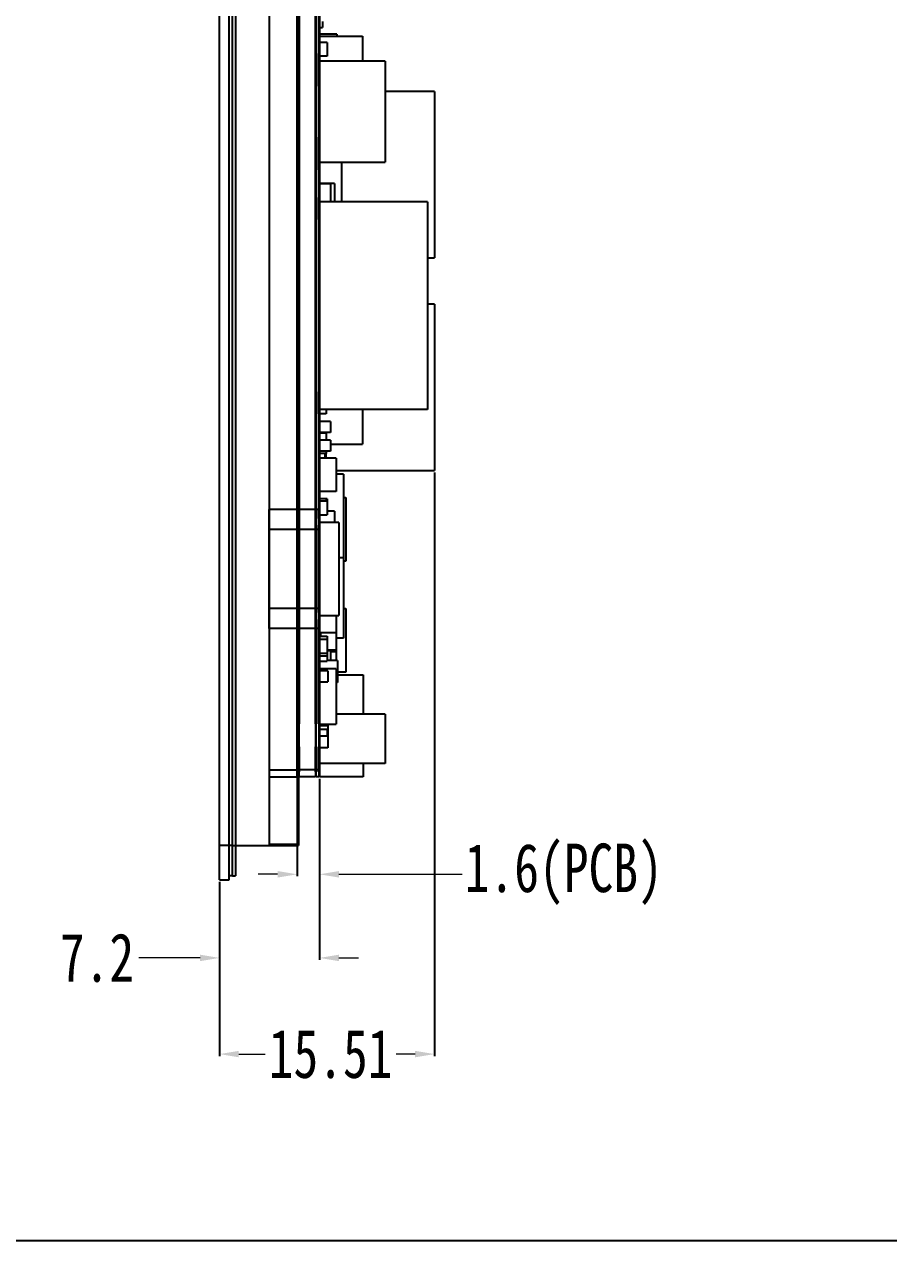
# Model space of a CAD drawing. Header units: millimetres. Extents: x 884 to 1160, y 193 to 343.
# Drawn here: x 1010.5 to 1072.9, y 193.1 to 280.9 of the extents above; entities that cross this region are included whole.
import ezdxf

# ---------------------------------------------------------------- set-up
doc = ezdxf.new("R2010")
doc.units = ezdxf.units.MM
doc.layers.add('dim', color=4, linetype='Continuous')
doc.layers.add('图层0000', color=7, linetype='Continuous', lineweight=25)
doc.styles.add('STYLE1', font='', dxfattribs={"width": 0.9})
doc.styles.add('宋体', font='', dxfattribs={"width": 0.75})
doc.styles.get('STYLE1').set_extended_font_data('KaiTi_GB2312')
doc.styles.get('宋体').set_extended_font_data('SimSun')
doc.dimstyles.new('STANDARD$0', dxfattribs={"dimtxt": 1.5, "dimasz": 1.5, "dimexe": 0.25, "dimexo": 0.5, "dimgap": 0.4, "dimtad": 1, "dimzin": 9, "dimdsep": 46, "dimtxsty": 'STYLE1', "dimcen": 1.5, "dimclrd": 256, "dimclre": 256, "dimclrt": 256, "dimadec": 0, "dimazin": 0, "dimtfac": 1, "dimtmove": 0, "dimatfit": 3, "dimfxl": 0, "dimtolj": 1, "dimtzin": 0, "dimlwd": 5, "dimlwe": 5, "dimarcsym": 0})

# ---------------------------------------------------------------- blocks, each defined once
blk = doc.blocks.new('*D16')
at = {"layer": 'Defpoints', "color": 0}
for p in [(1040.095, 248.696), (1024.582, 219.156), (1040.095, 206.587)]:
    blk.add_point(p, dxfattribs=at)
at = {"layer": 'dim', "color": 3, "lineweight": -2}
for p, q in [((1040.095, 248.556), (1040.095, 206.447)), ((1024.582, 219.016), (1024.582, 206.447))]:
    blk.add_line(p, q, dxfattribs=at)
at = {"layer": 'dim', "color": 3, "lineweight": 18}
for p, q in [((1025.982, 206.587), (1027.877, 206.587)), ((1038.695, 206.587), (1037.331, 206.587))]:
    blk.add_line(p, q, dxfattribs=at)
at = {"layer": 'dim', "color": 3}
for points in [[(1025.982, 206.82), (1025.982, 206.353), (1024.582, 206.587)], [(1038.695, 206.353), (1038.695, 206.82), (1040.095, 206.587)]]:
    blk.add_solid(points, dxfattribs=at)
at = {"layer": 'dim', "color": 3, "insert": (1032.604, 206.587), "char_height": 1.96, "attachment_point": 5, "style": '宋体'}
blk.add_mtext('{\\H1.785714x;15.51}', dxfattribs=at)
blk = doc.blocks.new('*D17')
at = {"layer": 'Defpoints', "color": 0}
for p in [(1030.182, 226.596), (1031.808, 226.596), (1031.808, 219.56)]:
    blk.add_point(p, dxfattribs=at)
at = {"layer": 'dim', "color": 3, "lineweight": -2}
for p, q in [((1030.182, 226.456), (1030.182, 219.42)), ((1031.808, 226.456), (1031.808, 219.42))]:
    blk.add_line(p, q, dxfattribs=at)
at = {"layer": 'dim', "color": 3, "lineweight": 18}
for p, q in [((1028.782, 219.56), (1027.382, 219.56)), ((1033.208, 219.56), (1042.103, 219.56))]:
    blk.add_line(p, q, dxfattribs=at)
at = {"layer": 'dim', "color": 3}
for points in [[(1028.782, 219.327), (1028.782, 219.793), (1030.182, 219.56)], [(1033.208, 219.793), (1033.208, 219.327), (1031.808, 219.56)]]:
    blk.add_solid(points, dxfattribs=at)
at = {"layer": 'dim', "color": 3, "insert": (1049.425, 219.56), "char_height": 1.96, "attachment_point": 5, "style": '宋体'}
blk.add_mtext('{\\H1.785714x;1.6(PCB)}', dxfattribs=at)
blk = doc.blocks.new('*D19')
at = {"layer": 'Defpoints', "color": 0}
for p in [(1031.808, 226.596), (1024.582, 219.156), (1024.582, 213.526)]:
    blk.add_point(p, dxfattribs=at)
at = {"layer": 'dim', "color": 3, "lineweight": -2}
for p, q in [((1031.808, 226.456), (1031.808, 213.386)), ((1024.582, 219.016), (1024.582, 213.386))]:
    blk.add_line(p, q, dxfattribs=at)
at = {"layer": 'dim', "color": 3, "lineweight": 18}
for p, q in [((1023.182, 213.526), (1018.767, 213.526)), ((1033.208, 213.526), (1034.608, 213.526))]:
    blk.add_line(p, q, dxfattribs=at)
at = {"layer": 'dim', "color": 3}
for points in [[(1023.182, 213.293), (1023.182, 213.759), (1024.582, 213.526)], [(1033.208, 213.759), (1033.208, 213.293), (1031.808, 213.526)]]:
    blk.add_solid(points, dxfattribs=at)
at = {"layer": 'dim', "color": 3, "insert": (1015.749, 213.526), "char_height": 1.96, "attachment_point": 5, "style": '宋体'}
blk.add_mtext('{\\H1.785714x;7.2}', dxfattribs=at)

msp = doc.modelspace()

# ---------------------------------------------------------------- linework, layer by layer
for q in [(1025.532, 311.296), (1025.282, 219.456)]:
    msp.add_line((1025.532, 219.456), q)
msp.add_lwpolyline([(883.859, 343.356), (1159.772, 343.356), (1159.772, 193.122), (883.859, 193.122)], close=True)
at = {"layer": '图层0000', "color": 7, "linetype": 'Continuous', "lineweight": 25}
for p, q in [((1024.582, 221.656), (1024.582, 309.096)), ((1025.282, 221.656), (1025.282, 309.096)), ((1025.732, 309.096), (1025.732, 221.656)), ((1028.182, 304.596), (1028.182, 221.646)), ((1028.182, 304.096), (1028.182, 245.896)), ((1030.182, 245.896), (1030.182, 304.096)), ((1030.182, 304.096), (1030.182, 245.896)), ((1030.195, 304.096), (1030.195, 245.896)), ((1030.234, 245.896), (1030.234, 304.096)), ((1030.294, 304.096), (1030.294, 245.896)), ((1030.324, 245.896), (1030.324, 304.096)), ((1031.524, 304.096), (1031.524, 245.896)), ((1031.554, 245.896), (1031.554, 304.096)), ((1031.754, 304.096), (1031.754, 245.896)), ((1031.795, 245.896), (1031.795, 304.096)), ((1031.808, 304.096), (1031.808, 245.896)), ((1030.195, 245.896), (1030.195, 300.77)), ((1030.234, 300.77), (1030.234, 245.896)), ((1030.294, 245.896), (1030.294, 300.77)), ((1030.324, 300.77), (1030.324, 245.896)), ((1031.524, 245.896), (1031.524, 300.77)), ((1031.554, 300.77), (1031.554, 245.896)), ((1032.025, 281.102), (1032.025, 280.678)), ((1031.795, 280.678), (1032.025, 280.678)), ((1033.045, 280.196), (1031.795, 280.196)), ((1031.795, 280.046), (1034.895, 280.046)), ((1033.045, 280.196), (1033.045, 280.046)), ((1034.895, 280.046), (1034.895, 278.246)), ((1032.355, 279.596), (1031.795, 279.596)), ((1032.355, 279.596), (1032.355, 278.596)), ((1031.754, 276.446), (1031.754, 278.796)), ((1031.795, 278.796), (1031.754, 278.796)), ((1031.795, 278.796), (1031.795, 276.446)), ((1032.355, 278.596), (1031.795, 278.596)), ((1036.545, 278.246), (1031.795, 278.246)), ((1036.545, 278.246), (1036.545, 270.946)), ((1031.795, 276.446), (1031.754, 276.446)), ((1040.095, 276.046), (1036.545, 276.046)), ((1040.095, 276.046), (1040.095, 264.046)), ((1031.754, 270.396), (1031.754, 272.746)), ((1031.795, 272.746), (1031.754, 272.746)), ((1031.795, 272.746), (1031.795, 270.396)), ((1031.795, 270.396), (1031.754, 270.396)), ((1031.795, 270.946), (1036.545, 270.946)), ((1033.395, 270.946), (1033.395, 268.096)), ((1032.895, 269.421), (1031.795, 269.421)), ((1032.595, 269.396), (1031.795, 269.396)), ((1032.595, 269.396), (1032.595, 268.096)), ((1032.895, 269.421), (1032.895, 268.096)), ((1031.754, 266.806), (1031.754, 268.406)), ((1031.795, 268.406), (1031.754, 268.406)), ((1031.795, 268.406), (1031.795, 266.806)), ((1039.595, 268.096), (1031.795, 268.096)), ((1039.595, 268.096), (1039.595, 253.096)), ((1031.795, 266.806), (1031.754, 266.806)), ((1039.595, 264.046), (1040.095, 264.046)), ((1040.095, 260.696), (1039.595, 260.696)), ((1040.095, 260.696), (1040.095, 248.696)), ((1031.754, 252.786), (1031.754, 254.386)), ((1031.795, 254.386), (1031.754, 254.386)), ((1031.795, 254.386), (1031.795, 252.786)), ((1039.595, 253.096), (1031.795, 253.096)), ((1032.295, 252.796), (1031.795, 252.796)), ((1032.295, 253.096), (1032.295, 252.796)), ((1034.895, 253.096), (1034.895, 250.596)), ((1031.795, 252.786), (1031.754, 252.786)), ((1032.595, 252.246), (1031.795, 252.246)), ((1032.595, 252.246), (1032.595, 251.446)), ((1032.595, 251.446), (1031.795, 251.446)), ((1032.295, 251.396), (1031.795, 251.396)), ((1032.295, 251.396), (1032.295, 250.896)), ((1032.595, 250.896), (1031.795, 250.896)), ((1032.595, 250.896), (1032.595, 250.096)), ((1032.595, 250.596), (1034.895, 250.596)), ((1032.595, 250.096), (1031.795, 250.096)), ((1032.295, 249.926), (1031.795, 249.926)), ((1032.995, 249.596), (1031.795, 249.596)), ((1032.182, 249.926), (1032.182, 249.596)), ((1032.282, 249.596), (1032.282, 249.926)), ((1032.295, 250.096), (1032.295, 249.926)), ((1032.995, 249.596), (1032.995, 247.196)), ((1032.995, 248.696), (1040.095, 248.696)), ((1033.545, 248.426), (1032.995, 248.426)), ((1033.545, 248.426), (1033.545, 242.426)), ((1032.995, 247.196), (1031.795, 247.196)), ((1033.545, 246.746), (1033.695, 246.746)), ((1033.695, 246.746), (1033.695, 242.146)), ((1028.182, 244.446), (1028.182, 245.896)), ((1030.182, 245.896), (1028.182, 245.896)), ((1030.182, 244.446), (1030.182, 245.896)), ((1030.195, 245.896), (1030.182, 245.896)), ((1030.182, 244.446), (1030.182, 245.896)), ((1030.195, 244.496), (1030.195, 245.896)), ((1030.234, 245.896), (1030.195, 245.896)), ((1030.195, 245.896), (1030.195, 244.446)), ((1030.234, 244.446), (1030.234, 245.896)), ((1030.294, 245.896), (1030.234, 245.896)), ((1030.234, 245.896), (1030.234, 244.496)), ((1030.294, 244.496), (1030.294, 245.896)), ((1030.324, 245.896), (1030.294, 245.896)), ((1030.294, 245.896), (1030.294, 244.446)), ((1030.324, 244.446), (1030.324, 245.896)), ((1031.524, 245.896), (1030.324, 245.896)), ((1030.324, 245.896), (1030.324, 244.496)), ((1031.524, 244.496), (1031.524, 245.896)), ((1031.554, 245.896), (1031.524, 245.896)), ((1031.524, 245.896), (1031.524, 244.446)), ((1031.554, 244.446), (1031.554, 245.896)), ((1031.754, 245.896), (1031.554, 245.896)), ((1031.554, 245.896), (1031.554, 244.496)), ((1031.754, 245.247), (1031.754, 245.896)), ((1031.795, 245.896), (1031.754, 245.896)), ((1031.754, 245.896), (1031.754, 244.446)), ((1032.295, 246.646), (1031.795, 246.646)), ((1032.355, 246.496), (1031.795, 246.496)), ((1031.795, 244.471), (1031.795, 245.896)), ((1031.808, 245.896), (1031.795, 245.896)), ((1031.795, 245.896), (1031.795, 245.247)), ((1031.808, 245.896), (1031.808, 244.446)), ((1032.295, 246.646), (1032.295, 246.496)), ((1032.355, 246.646), (1032.295, 246.646)), ((1032.355, 246.646), (1032.355, 246.496)), ((1032.355, 246.496), (1032.355, 245.496)), ((1032.895, 245.771), (1032.355, 245.771)), ((1032.895, 245.771), (1032.895, 244.946)), ((1031.795, 245.247), (1031.754, 245.247)), ((1031.754, 245.217), (1031.795, 245.217)), ((1031.795, 245.196), (1031.754, 245.196)), ((1031.808, 245.496), (1032.355, 245.496)), ((1033.195, 244.946), (1031.808, 244.946)), ((1033.195, 244.946), (1033.195, 238.246)), ((1028.182, 238.746), (1028.182, 244.446)), ((1030.182, 244.446), (1028.182, 244.446)), ((1030.182, 238.746), (1030.182, 244.446)), ((1030.195, 244.446), (1030.182, 244.446)), ((1030.182, 238.746), (1030.182, 244.446)), ((1030.195, 238.696), (1030.195, 244.496)), ((1030.234, 244.496), (1030.195, 244.496)), ((1030.195, 244.446), (1030.195, 238.746)), ((1030.234, 244.496), (1030.234, 238.696)), ((1030.234, 238.746), (1030.234, 244.446)), ((1030.294, 244.446), (1030.234, 244.446)), ((1030.294, 238.696), (1030.294, 244.496)), ((1030.324, 244.496), (1030.294, 244.496)), ((1030.294, 244.446), (1030.294, 238.746)), ((1030.324, 244.496), (1030.324, 238.696)), ((1030.324, 238.746), (1030.324, 244.446)), ((1031.524, 244.446), (1030.324, 244.446)), ((1031.524, 238.696), (1031.524, 244.496)), ((1031.554, 244.496), (1031.524, 244.496)), ((1031.524, 244.446), (1031.524, 238.746)), ((1031.554, 244.496), (1031.554, 238.696)), ((1031.554, 238.746), (1031.554, 244.446)), ((1031.754, 244.446), (1031.554, 244.446)), ((1031.795, 244.746), (1031.754, 244.746)), ((1031.754, 244.619), (1031.754, 244.746)), ((1031.795, 244.746), (1031.754, 244.746)), ((1031.754, 238.573), (1031.754, 244.619)), ((1031.795, 244.619), (1031.754, 244.619)), ((1031.795, 244.619), (1031.754, 244.619)), ((1031.754, 244.446), (1031.754, 238.746)), ((1031.795, 244.746), (1031.795, 244.619)), ((1031.795, 244.619), (1031.795, 238.573)), ((1031.795, 238.721), (1031.795, 244.471)), ((1031.808, 244.446), (1031.795, 244.446)), ((1031.808, 244.446), (1031.808, 238.746)), ((1033.195, 242.426), (1033.545, 242.426)), ((1033.545, 242.426), (1033.545, 236.596)), ((1033.695, 242.146), (1033.545, 242.146)), ((1028.182, 237.296), (1028.182, 238.746)), ((1030.182, 238.746), (1028.182, 238.746)), ((1030.182, 237.296), (1030.182, 238.746)), ((1030.195, 238.746), (1030.182, 238.746)), ((1030.182, 237.296), (1030.182, 238.746)), ((1030.195, 238.746), (1030.195, 237.296)), ((1030.195, 237.296), (1030.195, 238.696)), ((1030.234, 238.696), (1030.195, 238.696)), ((1030.234, 237.296), (1030.234, 238.746)), ((1030.294, 238.746), (1030.234, 238.746)), ((1030.234, 238.696), (1030.234, 237.296)), ((1030.294, 238.746), (1030.294, 237.296)), ((1030.294, 237.296), (1030.294, 238.696)), ((1030.324, 238.696), (1030.294, 238.696)), ((1030.324, 237.296), (1030.324, 238.746)), ((1031.524, 238.746), (1030.324, 238.746)), ((1030.324, 238.696), (1030.324, 237.296)), ((1031.524, 238.746), (1031.524, 237.296)), ((1031.524, 237.296), (1031.524, 238.696)), ((1031.554, 238.696), (1031.524, 238.696)), ((1031.554, 237.296), (1031.554, 238.746)), ((1031.754, 238.746), (1031.554, 238.746)), ((1031.554, 238.696), (1031.554, 237.296)), ((1031.754, 238.746), (1031.754, 237.296)), ((1031.754, 238.446), (1031.754, 238.573)), ((1031.795, 238.573), (1031.754, 238.573)), ((1031.795, 238.573), (1031.754, 238.573)), ((1031.795, 238.446), (1031.754, 238.446)), ((1031.795, 238.446), (1031.754, 238.446)), ((1031.795, 237.996), (1031.754, 237.996)), ((1031.754, 237.975), (1031.795, 237.975)), ((1031.754, 237.296), (1031.754, 237.946)), ((1031.795, 237.946), (1031.754, 237.946)), ((1031.808, 238.746), (1031.795, 238.746)), ((1031.795, 237.296), (1031.795, 238.721)), ((1031.795, 238.573), (1031.795, 238.446)), ((1031.795, 237.946), (1031.795, 237.296)), ((1031.808, 238.746), (1031.808, 237.296)), ((1031.808, 238.246), (1033.195, 238.246)), ((1032.995, 238.246), (1032.995, 236.996)), ((1033.545, 238.746), (1033.695, 238.746)), ((1033.695, 238.746), (1033.695, 234.146)), ((1030.182, 237.296), (1028.182, 237.296)), ((1028.182, 237.296), (1028.182, 227.096)), ((1030.182, 227.096), (1030.182, 237.296)), ((1030.195, 237.296), (1030.182, 237.296)), ((1030.182, 237.296), (1030.182, 227.096)), ((1030.195, 230.422), (1030.195, 237.296)), ((1030.234, 237.296), (1030.195, 237.296)), ((1030.195, 237.296), (1030.195, 227.096)), ((1030.234, 227.096), (1030.234, 237.296)), ((1030.294, 237.296), (1030.234, 237.296)), ((1030.234, 237.296), (1030.234, 230.422)), ((1030.294, 230.422), (1030.294, 237.296)), ((1030.324, 237.296), (1030.294, 237.296)), ((1030.294, 237.296), (1030.294, 227.096)), ((1030.324, 227.096), (1030.324, 237.296)), ((1031.524, 237.296), (1030.324, 237.296)), ((1030.324, 237.296), (1030.324, 230.422)), ((1031.524, 230.422), (1031.524, 237.296)), ((1031.554, 237.296), (1031.524, 237.296)), ((1031.524, 237.296), (1031.524, 227.096)), ((1031.554, 227.096), (1031.554, 237.296)), ((1031.754, 237.296), (1031.554, 237.296)), ((1031.554, 237.296), (1031.554, 230.422)), ((1031.754, 230.422), (1031.754, 237.296)), ((1031.795, 237.296), (1031.754, 237.296)), ((1031.754, 237.296), (1031.754, 227.096)), ((1031.795, 227.096), (1031.795, 237.296)), ((1031.808, 237.296), (1031.795, 237.296)), ((1031.795, 237.296), (1031.795, 230.422)), ((1031.808, 237.296), (1031.808, 227.096)), ((1032.995, 236.996), (1031.808, 236.996)), ((1031.895, 236.746), (1031.895, 236.996)), ((1032.995, 236.996), (1032.995, 235.735)), ((1031.795, 236.746), (1032.355, 236.746)), ((1032.355, 236.516), (1031.795, 236.516)), ((1032.355, 236.746), (1032.355, 236.516)), ((1032.355, 236.516), (1032.355, 235.516)), ((1033.545, 236.596), (1032.995, 236.596)), ((1031.795, 235.516), (1032.355, 235.516)), ((1032.355, 235.296), (1031.795, 235.296)), ((1032.995, 235.735), (1032.355, 235.735)), ((1032.595, 235.696), (1032.355, 235.696)), ((1032.355, 235.516), (1032.355, 235.296)), ((1032.355, 235.296), (1032.355, 234.951)), ((1032.595, 235.696), (1032.595, 234.996)), ((1032.595, 235.646), (1032.995, 235.646)), ((1032.995, 235.735), (1032.995, 235.646)), ((1032.995, 235.646), (1032.995, 234.996)), ((1031.795, 234.951), (1032.355, 234.951)), ((1032.995, 234.386), (1031.795, 234.386)), ((1033.095, 234.996), (1032.355, 234.996)), ((1032.995, 234.386), (1032.995, 230.386)), ((1033.095, 234.996), (1033.095, 233.396)), ((1032.395, 234.246), (1031.795, 234.246)), ((1032.395, 234.246), (1032.395, 233.446)), ((1033.695, 234.146), (1033.095, 234.146)), ((1033.095, 233.946), (1034.955, 233.946)), ((1034.955, 233.946), (1034.955, 231.126)), ((1031.795, 233.446), (1032.395, 233.446)), ((1033.095, 233.396), (1032.995, 233.396)), ((1036.545, 231.126), (1032.995, 231.126)), ((1036.545, 231.126), (1036.545, 227.556)), ((1030.234, 230.422), (1030.195, 230.422)), ((1030.195, 230.321), (1030.234, 230.321)), ((1030.324, 230.422), (1030.294, 230.422)), ((1030.294, 230.321), (1030.324, 230.321)), ((1031.554, 230.422), (1031.524, 230.422)), ((1031.524, 230.321), (1031.554, 230.321)), ((1031.795, 230.422), (1031.754, 230.422)), ((1031.754, 230.321), (1031.795, 230.321)), ((1031.795, 230.386), (1032.995, 230.386)), ((1031.795, 230.296), (1032.395, 230.296)), ((1031.795, 230.036), (1032.355, 230.036)), ((1032.355, 230.386), (1032.355, 230.296)), ((1032.355, 230.036), (1032.355, 229.536)), ((1032.395, 230.296), (1032.395, 228.696)), ((1032.355, 229.536), (1031.795, 229.536)), ((1030.195, 228.872), (1030.234, 228.872)), ((1030.195, 227.096), (1030.195, 228.77)), ((1030.234, 228.77), (1030.195, 228.77)), ((1030.234, 228.77), (1030.234, 227.096)), ((1030.294, 228.872), (1030.324, 228.872)), ((1030.294, 227.096), (1030.294, 228.77)), ((1030.324, 228.77), (1030.294, 228.77)), ((1030.324, 228.77), (1030.324, 227.096)), ((1031.524, 228.872), (1031.554, 228.872)), ((1031.524, 227.096), (1031.524, 228.77)), ((1031.554, 228.77), (1031.524, 228.77)), ((1031.554, 228.77), (1031.554, 227.096)), ((1031.754, 228.872), (1031.795, 228.872)), ((1031.754, 227.096), (1031.754, 228.77)), ((1031.795, 228.77), (1031.754, 228.77)), ((1031.795, 228.77), (1031.795, 227.096)), ((1032.395, 228.696), (1031.795, 228.696)), ((1036.545, 227.556), (1031.795, 227.556)), ((1034.955, 227.556), (1034.955, 226.596)), ((1028.182, 227.096), (1028.182, 226.596)), ((1028.182, 227.096), (1030.182, 227.096)), ((1028.182, 226.596), (1030.182, 226.596)), ((1030.182, 226.596), (1030.182, 227.096)), ((1030.182, 227.096), (1030.182, 226.596)), ((1030.195, 227.096), (1030.182, 227.096)), ((1030.195, 226.596), (1030.182, 226.596)), ((1030.182, 226.596), (1030.182, 221.746)), ((1030.195, 226.946), (1030.195, 227.096)), ((1030.195, 227.096), (1030.195, 226.596)), ((1030.234, 227.096), (1030.195, 227.096)), ((1030.234, 226.946), (1030.195, 226.946)), ((1030.234, 226.596), (1030.234, 227.096)), ((1030.234, 227.096), (1030.234, 226.946)), ((1030.294, 227.096), (1030.234, 227.096)), ((1030.294, 226.596), (1030.234, 226.596)), ((1030.282, 226.596), (1030.282, 221.646)), ((1030.294, 226.946), (1030.294, 227.096)), ((1030.294, 227.096), (1030.294, 226.596)), ((1030.324, 227.096), (1030.294, 227.096)), ((1030.324, 226.946), (1030.294, 226.946)), ((1030.294, 226.946), (1030.324, 226.946)), ((1030.324, 226.946), (1030.294, 226.946)), ((1030.324, 226.946), (1030.294, 226.946)), ((1030.324, 226.596), (1030.324, 227.096)), ((1030.324, 227.096), (1030.324, 226.946)), ((1031.524, 227.096), (1030.324, 227.096)), ((1031.524, 226.596), (1030.324, 226.596)), ((1031.524, 226.946), (1031.524, 227.096)), ((1031.524, 227.096), (1031.524, 226.596)), ((1031.554, 227.096), (1031.524, 227.096)), ((1031.554, 226.946), (1031.524, 226.946)), ((1031.554, 226.946), (1031.524, 226.946)), ((1031.554, 226.946), (1031.524, 226.946)), ((1031.524, 226.946), (1031.554, 226.946)), ((1031.554, 226.596), (1031.554, 227.096)), ((1031.554, 227.096), (1031.554, 226.946)), ((1031.754, 227.096), (1031.554, 227.096)), ((1031.754, 226.596), (1031.554, 226.596)), ((1031.754, 226.946), (1031.754, 227.096)), ((1031.754, 227.096), (1031.754, 226.596)), ((1031.795, 227.096), (1031.754, 227.096)), ((1031.795, 226.946), (1031.754, 226.946)), ((1031.795, 226.596), (1031.795, 227.096)), ((1031.795, 227.096), (1031.795, 226.946)), ((1031.808, 227.096), (1031.795, 227.096)), ((1031.808, 226.596), (1031.795, 226.596)), ((1034.955, 226.596), (1031.795, 226.596)), ((1031.808, 227.096), (1031.808, 226.596)), ((1024.582, 219.156), (1024.582, 221.656)), ((1024.582, 221.656), (1025.282, 221.656)), ((1025.282, 219.156), (1025.282, 221.656)), ((1025.282, 221.656), (1025.482, 221.656)), ((1025.482, 221.646), (1028.182, 221.646)), ((1025.732, 221.656), (1025.732, 219.456)), ((1028.182, 221.746), (1030.182, 221.746)), ((1028.182, 221.646), (1030.282, 221.646)), ((1025.532, 219.456), (1025.732, 219.456)), ((1024.582, 219.156), (1025.282, 219.156))]:
    msp.add_line(p, q, dxfattribs=at)

# ---------------------------------------------------------------- dimensions: what is measured, and where the dimension line sits
at = {"layer": 'dim', "color": 3}
for base, p1, p2, text, override, picture, middle in [((1040.095, 206.587), (1024.582, 219.156), (1040.095, 248.696), '{\\H1.785714x;<>}', {"dimscale": 0.7, "dimtxt": 2.8, "dimasz": 2, "dimexe": 0.2, "dimexo": 0.2, "dimgap": 0.625, "dimtad": 0, "dimzin": 1, "dimtxsty": '宋体', "dimcen": 0, "dimclrd": 3, "dimclre": 3, "dimclrt": 3, "dimtofl": 0, "dimatfit": 0, "dimtolj": 0, "dimtzin": 8, "dimlwd": 18, "dimlwe": 65534}, '*D16', (1032.604, 206.587)), ((1024.582, 213.526), (1031.808, 226.596), (1024.582, 219.156), '{\\H1.785714x;<>}', {"dimscale": 0.7, "dimtxt": 2.8, "dimasz": 2, "dimexe": 0.2, "dimexo": 0.2, "dimgap": 0.625, "dimtad": 0, "dimtoh": 0, "dimdec": 1, "dimzin": 1, "dimtxsty": '宋体', "dimcen": 0, "dimclrd": 3, "dimclre": 3, "dimclrt": 3, "dimtofl": 0, "dimatfit": 0, "dimtolj": 0, "dimtzin": 8, "dimlwd": 18, "dimlwe": 65534}, '*D19', (1015.749, 213.526)), ((1031.808, 219.56), (1030.182, 226.596), (1031.808, 226.596), '{\\H1.785714x;<>(PCB)}', {"dimscale": 0.7, "dimtxt": 2.8, "dimasz": 2, "dimexe": 0.2, "dimexo": 0.2, "dimgap": 0.625, "dimtad": 0, "dimdec": 1, "dimzin": 1, "dimtxsty": '宋体', "dimcen": 0, "dimclrd": 3, "dimclre": 3, "dimclrt": 3, "dimtofl": 0, "dimatfit": 0, "dimtolj": 0, "dimtzin": 8, "dimlwd": 18, "dimlwe": 65534}, '*D17', (1049.425, 219.56))]:
    dim = msp.add_linear_dim(base=base, p1=p1, p2=p2, text=text, dimstyle='STANDARD$0', override=override, dxfattribs=at)
    dim.commit()
    dim.dimension.update_dxf_attribs({"geometry": picture, "text_midpoint": middle, "dimtype": 160})

doc.saveas('drawing.dxf')
